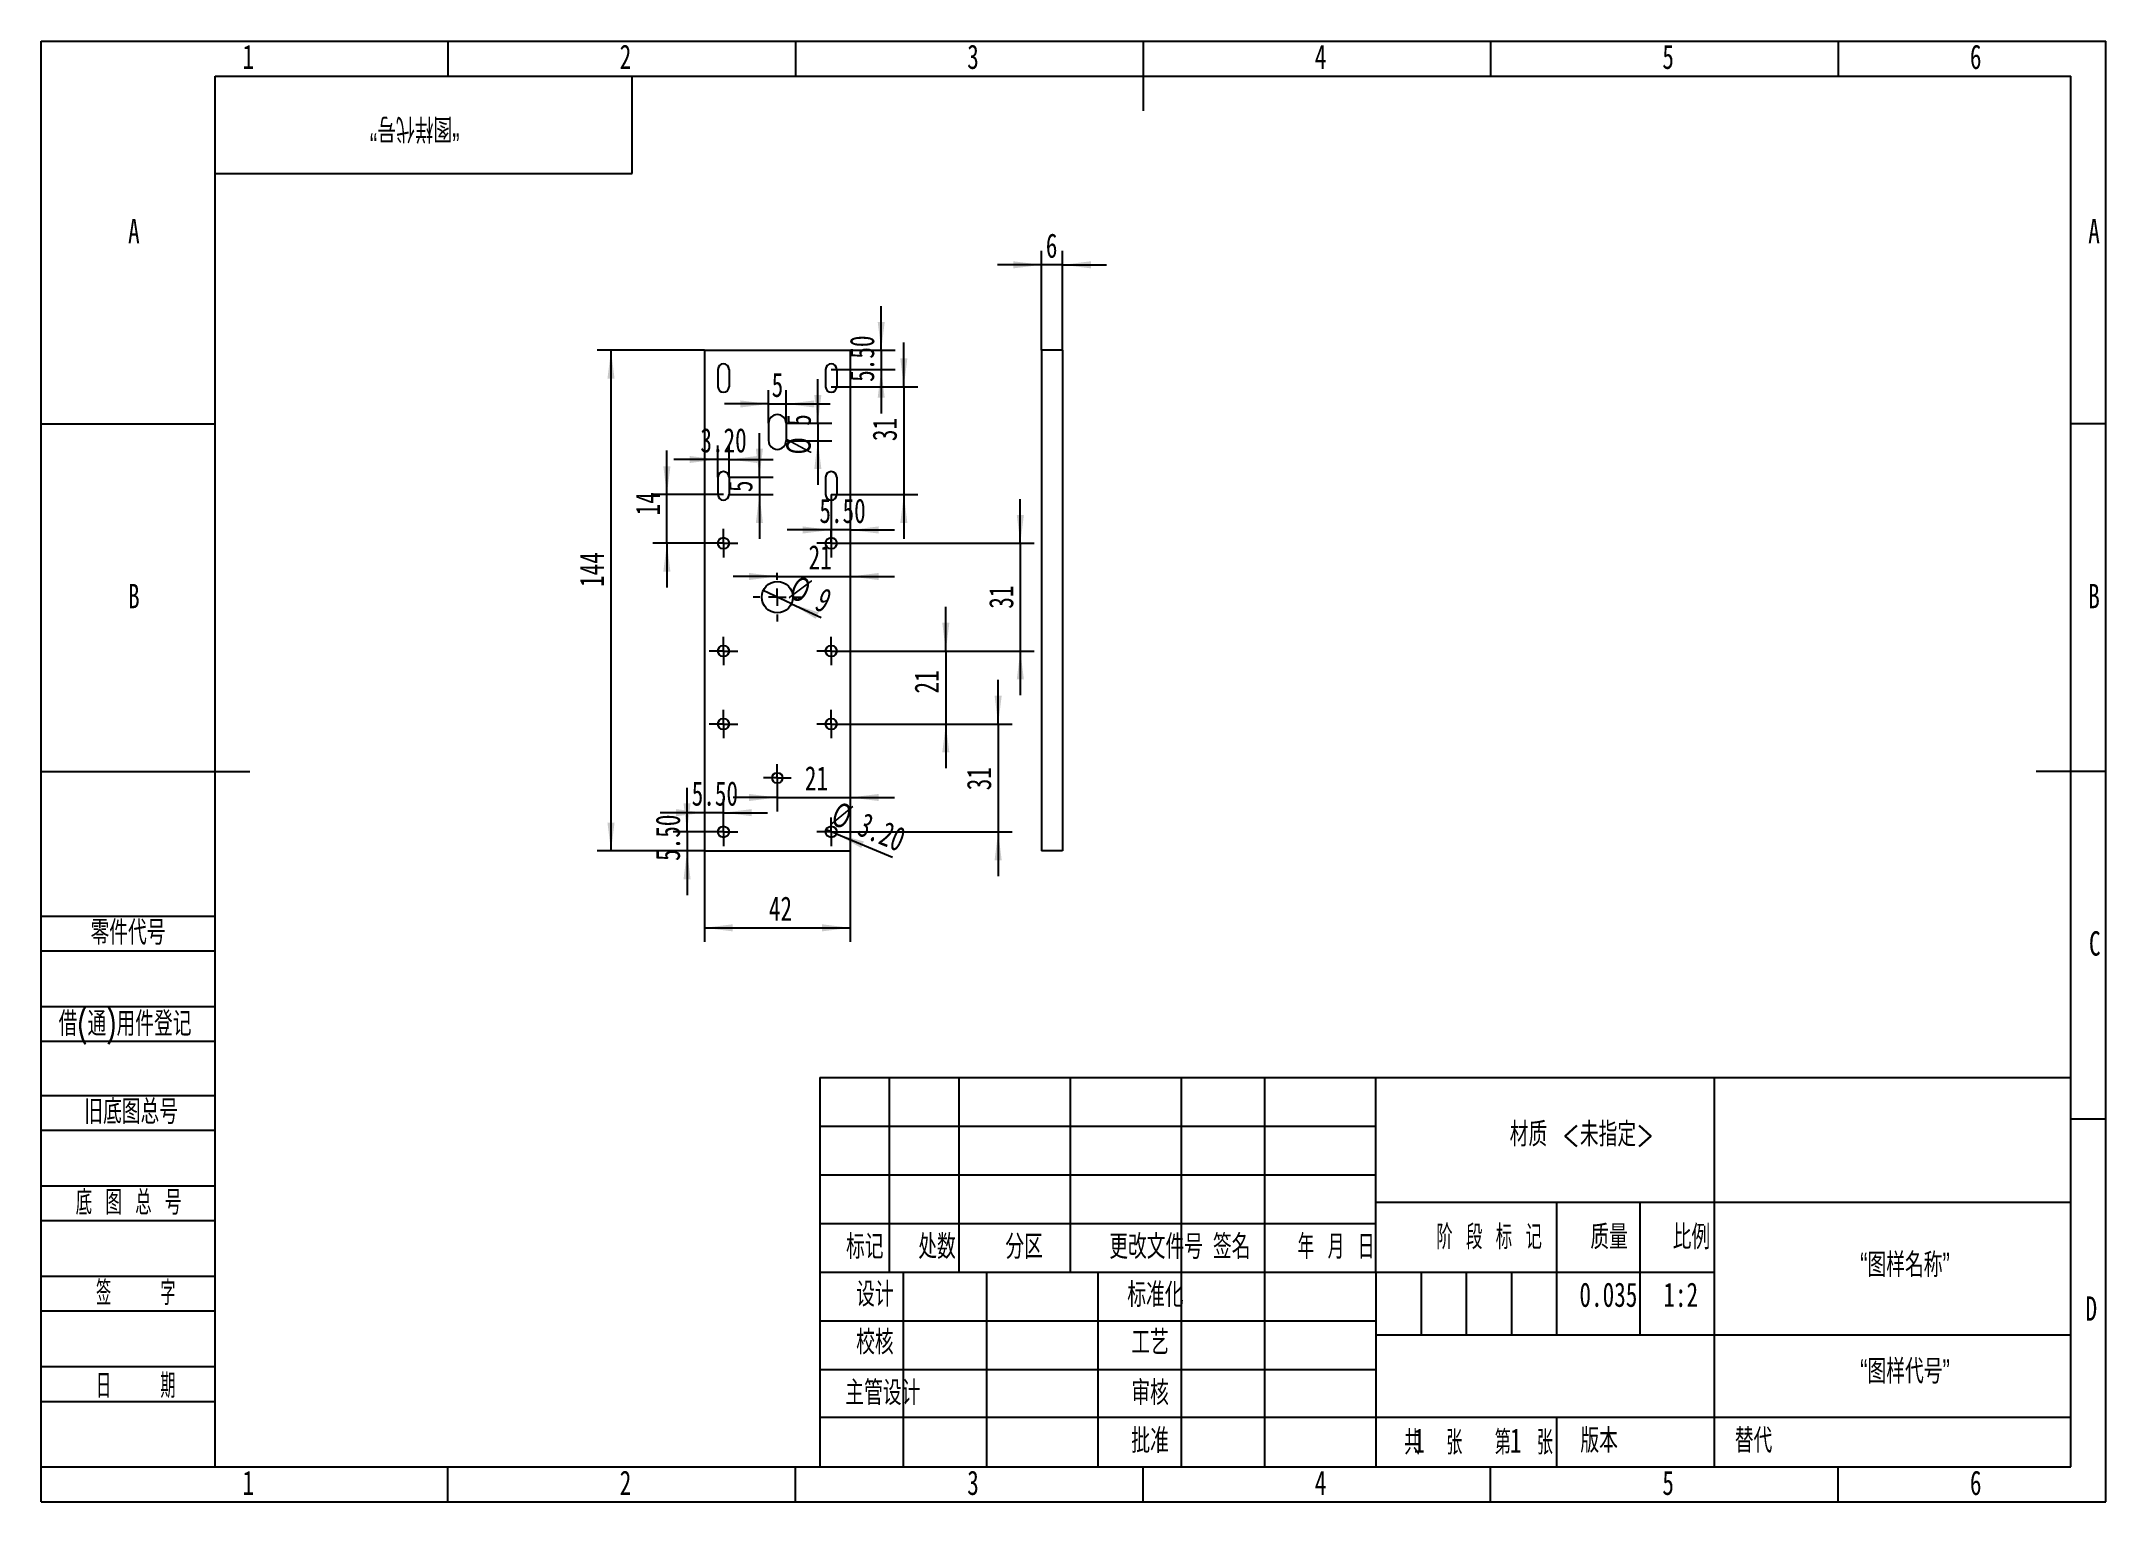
# Model space of a CAD drawing. Header units: millimetres. Extents: x 0 to 297, y 0 to 210.
import ezdxf

# ---------------------------------------------------------------- set-up
doc = ezdxf.new("R2010")
doc.units = ezdxf.units.MM
doc.layers.add('图框', color=7, linetype='Continuous')
doc.layers.add('粗实线层', color=7, linetype='Continuous', lineweight=25)
doc.styles.add('SLDTEXTSTYLE0', font='TXT', dxfattribs={"width": 0.7, "bigfont": 'bigfont'})
doc.styles.add('SLDTEXTSTYLE1', font='TXT', dxfattribs={"width": 0.6, "bigfont": 'bigfont'})
doc.styles.add('SLDTEXTSTYLE2', font='TXT', dxfattribs={"width": 0.614286, "bigfont": 'bigfont'})
doc.styles.add('SLDTEXTSTYLE3', font='TXT', dxfattribs={"width": 0.62, "bigfont": 'bigfont'})
doc.styles.add('SLDTEXTSTYLE4', font='TXT', dxfattribs={"width": 0.566667, "bigfont": 'bigfont'})
doc.styles.add('SLDTEXTSTYLE5', font='TXT', dxfattribs={"width": 0.7})
doc.dimstyles.new('SLDDIMSTYLE0', dxfattribs={"dimtxt": 3.5, "dimasz": 4.08, "dimexe": 0, "dimexo": 0.0625, "dimgap": 0.875, "dimtad": 2, "dimlfac": 2, "dimrnd": 1e-09, "dimzin": 12, "dimdsep": 46, "dimtxsty": 'SLDTEXTSTYLE5', "dimsah": 1, "dimcen": 0.09, "dimadec": 0, "dimazin": 3, "dimtfac": 1, "dimtofl": 0, "dimtmove": 0, "dimatfit": 3, "dimfxl": 0, "dimfrac": 2, "dimtolj": 1, "dimtzin": 12, "dimarcsym": 0})
doc.dimstyles.new('SLDDIMSTYLE1', dxfattribs={"dimtxt": 3.5, "dimasz": 4.08, "dimexe": 0, "dimexo": 0.0625, "dimgap": 0.875, "dimtad": 2, "dimlfac": 2, "dimrnd": 1e-09, "dimzin": 4, "dimdsep": 46, "dimtxsty": 'SLDTEXTSTYLE5', "dimsah": 1, "dimcen": 0.09, "dimadec": 0, "dimazin": 1, "dimtfac": 1, "dimtmove": 0, "dimatfit": 0, "dimfxl": 0, "dimfrac": 2, "dimtolj": 1, "dimtzin": 12, "dimarcsym": 0})
doc.dimstyles.new('SLDDIMSTYLE2', dxfattribs={"dimtxt": 3.5, "dimasz": 4.08, "dimexe": 0, "dimexo": 0.0625, "dimgap": 0.875, "dimtad": 2, "dimlfac": 2, "dimrnd": 1e-09, "dimzin": 12, "dimdsep": 46, "dimtxsty": 'SLDTEXTSTYLE5', "dimsah": 1, "dimcen": 0.09, "dimadec": 0, "dimazin": 3, "dimtfac": 1, "dimtmove": 0, "dimatfit": 0, "dimfxl": 0, "dimfrac": 2, "dimtolj": 1, "dimtzin": 12, "dimarcsym": 0})
doc.dimstyles.new('SLDDIMSTYLE3', dxfattribs={"dimtxt": 3.5, "dimasz": 4.08, "dimexe": 0, "dimexo": 0.0625, "dimgap": 0.875, "dimtad": 2, "dimlfac": 2, "dimrnd": 1e-09, "dimzin": 4, "dimdsep": 46, "dimtxsty": 'SLDTEXTSTYLE5', "dimblk1": 'NONE', "dimsah": 1, "dimcen": 0, "dimadec": 0, "dimazin": 1, "dimtfac": 1, "dimtmove": 0, "dimatfit": 3, "dimldrblk": 'NONE', "dimfxl": 0, "dimfrac": 2, "dimtolj": 1, "dimtzin": 12, "dimarcsym": 0})
doc.dimstyles.new('SLDDIMSTYLE4', dxfattribs={"dimtxt": 3.5, "dimasz": 4.08, "dimexe": 0, "dimexo": 0.0625, "dimgap": 0.875, "dimtad": 2, "dimlfac": 2, "dimrnd": 1e-09, "dimzin": 12, "dimdsep": 46, "dimtxsty": 'SLDTEXTSTYLE5', "dimblk1": 'NONE', "dimsah": 1, "dimcen": 0, "dimadec": 0, "dimazin": 3, "dimtfac": 1, "dimtmove": 0, "dimatfit": 3, "dimldrblk": 'NONE', "dimfxl": 0, "dimfrac": 2, "dimtolj": 1, "dimtzin": 12, "dimarcsym": 0})

# ---------------------------------------------------------------- blocks, each defined once
blk = doc.blocks.new('_D')
at = {"layer": '图框'}
for p, q in [((95.39, 165.57), (79.96, 165.57)), ((81.96, 165.57), (81.96, 93.57)), ((95.39, 93.57), (79.96, 93.57))]:
    blk.add_line(p, q, dxfattribs=at)
for points in [[(81.96, 165.57), (81.45, 161.49), (82.47, 161.49)], [(81.96, 93.57), (82.47, 97.65), (81.45, 97.65)]]:
    blk.add_solid(points, dxfattribs=at)
at = {"layer": '图框', "insert": (77.45, 131.53), "char_height": 3.5, "attachment_point": 1, "rotation": 90, "style": 'SLDTEXTSTYLE5'}
blk.add_mtext('144', dxfattribs=at)
blk = doc.blocks.new('_D_1')
at = {"layer": '图框'}
for p, q in [((92.9, 96.32), (92.9, 102.67)), ((96.09, 96.32), (90.9, 96.32)), ((92.9, 96.32), (92.9, 93.57)), ((95.39, 93.57), (90.9, 93.57)), ((92.9, 93.57), (92.9, 87.22))]:
    blk.add_line(p, q, dxfattribs=at)
for points in [[(92.9, 96.32), (93.41, 100.4), (92.4, 100.4)], [(92.9, 93.57), (92.4, 89.49), (93.41, 89.49)]]:
    blk.add_solid(points, dxfattribs=at)
at = {"layer": '图框', "insert": (88.39, 92.14), "char_height": 3.5, "attachment_point": 1, "rotation": 90, "style": 'SLDTEXTSTYLE5'}
blk.add_mtext('5.50', dxfattribs=at)
blk = doc.blocks.new('_D_2')
at = {"layer": '图框'}
for p, q in [((98.14, 98.37), (98.14, 101.08)), ((95.39, 99.08), (89.04, 99.08)), ((98.14, 99.08), (95.39, 99.08)), ((98.14, 99.08), (104.49, 99.08))]:
    blk.add_line(p, q, dxfattribs=at)
for points in [[(95.39, 99.08), (91.31, 99.59), (91.31, 98.57)], [(98.14, 99.08), (102.22, 98.57), (102.22, 99.59)]]:
    blk.add_solid(points, dxfattribs=at)
at = {"layer": '图框', "insert": (93.57, 103.59), "char_height": 3.5, "attachment_point": 1, "style": 'SLDTEXTSTYLE5'}
blk.add_mtext('5.50', dxfattribs=at)
blk = doc.blocks.new('_D_3')
at = {"layer": '图框'}
for p, q in [((95.39, 93.57), (95.39, 80.52)), ((116.39, 93.57), (116.39, 80.52)), ((95.39, 82.52), (116.39, 82.52))]:
    blk.add_line(p, q, dxfattribs=at)
for points in [[(95.39, 82.52), (99.47, 82.01), (99.47, 83.03)], [(116.39, 82.52), (112.31, 83.03), (112.31, 82.01)]]:
    blk.add_solid(points, dxfattribs=at)
at = {"layer": '图框', "insert": (104.67, 87.03), "char_height": 3.5, "attachment_point": 1, "style": 'SLDTEXTSTYLE5'}
blk.add_mtext('42', dxfattribs=at)
blk = doc.blocks.new('_D_4')
at = {"layer": '图框'}
for p, q in [((105.89, 101.26), (99.54, 101.26)), ((105.89, 102.07), (105.89, 99.26)), ((105.89, 101.26), (116.39, 101.26)), ((116.39, 101.26), (122.74, 101.26))]:
    blk.add_line(p, q, dxfattribs=at)
for points in [[(105.89, 101.26), (101.81, 101.77), (101.81, 100.75)], [(116.39, 101.26), (120.47, 100.75), (120.47, 101.77)]]:
    blk.add_solid(points, dxfattribs=at)
at = {"layer": '图框', "insert": (109.85, 105.77), "char_height": 3.5, "attachment_point": 1, "style": 'SLDTEXTSTYLE5'}
blk.add_mtext('21', dxfattribs=at)
blk = doc.blocks.new('_D_5')
at = {"layer": '图框'}
for q in [(112.9, 96.63), (122.46, 92.69)]:
    blk.add_line((114.38, 96.02), q, dxfattribs=at)
blk.add_solid([(114.38, 96.02), (117.96, 94), (118.35, 94.94)], dxfattribs=at)
at = {"layer": '图框', "char_height": 3.5, "attachment_point": 1, "rotation": 337.6045, "style": 'SLDTEXTSTYLE5'}
for s, insert in [('%%c', (114.7, 100.78)), ('3.20', (118.5, 99.2))]:
    blk.add_mtext(s, dxfattribs=dict(at, insert=insert))
blk = doc.blocks.new('_None')
blk = doc.blocks.new('_D_6')
at = {"layer": '图框'}
for p, q in [((130.13, 122.32), (130.13, 128.67)), ((115.69, 122.32), (132.13, 122.32)), ((130.13, 122.32), (130.13, 111.82)), ((115.69, 111.82), (132.13, 111.82)), ((130.13, 111.82), (130.13, 105.47))]:
    blk.add_line(p, q, dxfattribs=at)
for points in [[(130.13, 122.32), (130.64, 126.4), (129.62, 126.4)], [(130.13, 111.82), (129.62, 107.74), (130.64, 107.74)]]:
    blk.add_solid(points, dxfattribs=at)
at = {"layer": '图框', "insert": (125.62, 116.21), "char_height": 3.5, "attachment_point": 1, "rotation": 90, "style": 'SLDTEXTSTYLE5'}
blk.add_mtext('21', dxfattribs=at)
blk = doc.blocks.new('_D_7')
at = {"layer": '图框'}
for p, q in [((137.66, 111.82), (137.66, 118.17)), ((115.69, 111.82), (139.66, 111.82)), ((137.66, 111.82), (137.66, 96.32)), ((115.69, 96.32), (139.66, 96.32)), ((137.66, 96.32), (137.66, 89.97))]:
    blk.add_line(p, q, dxfattribs=at)
for points in [[(137.66, 111.82), (138.17, 115.9), (137.15, 115.9)], [(137.66, 96.32), (137.15, 92.24), (138.17, 92.24)]]:
    blk.add_solid(points, dxfattribs=at)
at = {"layer": '图框', "insert": (133.15, 102.3), "char_height": 3.5, "attachment_point": 1, "rotation": 90, "style": 'SLDTEXTSTYLE5'}
blk.add_mtext('31', dxfattribs=at)
blk = doc.blocks.new('_D_8')
at = {"layer": '图框'}
for p, q in [((140.85, 137.82), (140.85, 144.17)), ((115.69, 137.82), (142.85, 137.82)), ((140.85, 137.82), (140.85, 122.32)), ((115.69, 122.32), (142.85, 122.32)), ((140.85, 122.32), (140.85, 115.97))]:
    blk.add_line(p, q, dxfattribs=at)
for points in [[(140.85, 137.82), (141.36, 141.9), (140.34, 141.9)], [(140.85, 122.32), (140.34, 118.24), (141.36, 118.24)]]:
    blk.add_solid(points, dxfattribs=at)
at = {"layer": '图框', "insert": (136.34, 128.41), "char_height": 3.5, "attachment_point": 1, "rotation": 90, "style": 'SLDTEXTSTYLE5'}
blk.add_mtext('31', dxfattribs=at)
blk = doc.blocks.new('_D_9')
at = {"layer": '图框'}
for q in [(103.85, 131.02), (112.18, 127.15)]:
    blk.add_line((107.93, 129.13), q, dxfattribs=at)
blk.add_solid([(107.93, 129.13), (111.42, 126.95), (111.85, 127.87)], dxfattribs=at)
at = {"layer": '图框', "char_height": 3.5, "attachment_point": 1, "rotation": 335.0616, "style": 'SLDTEXTSTYLE5'}
for s, insert in [('%%c', (108.82, 133.32)), ('9', (112.55, 131.57))]:
    blk.add_mtext(s, dxfattribs=dict(at, insert=insert))
blk = doc.blocks.new('_D_10')
at = {"layer": '图框'}
for p, q in [((105.89, 133.04), (99.54, 133.04)), ((105.89, 133.04), (116.39, 133.04)), ((116.39, 133.04), (122.74, 133.04))]:
    blk.add_line(p, q, dxfattribs=at)
for points in [[(105.89, 133.04), (101.81, 133.55), (101.81, 132.53)], [(116.39, 133.04), (120.47, 132.53), (120.47, 133.55)]]:
    blk.add_solid(points, dxfattribs=at)
at = {"layer": '图框', "insert": (110.39, 137.55), "char_height": 3.5, "attachment_point": 1, "style": 'SLDTEXTSTYLE5'}
blk.add_mtext('21', dxfattribs=at)
blk = doc.blocks.new('_D_11')
at = {"layer": '图框'}
for p, q in [((90, 144.82), (90, 151.17)), ((98.14, 144.82), (88, 144.82)), ((90, 137.82), (90, 144.82)), ((96.09, 137.82), (88, 137.82)), ((90, 137.82), (90, 131.47))]:
    blk.add_line(p, q, dxfattribs=at)
for points in [[(90, 144.82), (90.51, 148.9), (89.49, 148.9)], [(90, 137.82), (89.49, 133.74), (90.51, 133.74)]]:
    blk.add_solid(points, dxfattribs=at)
at = {"layer": '图框', "insert": (85.49, 141.83), "char_height": 3.5, "attachment_point": 1, "rotation": 90, "style": 'SLDTEXTSTYLE5'}
blk.add_mtext('14', dxfattribs=at)
blk = doc.blocks.new('_D_12')
at = {"layer": '图框'}
for p, q in [((103.31, 147.32), (103.31, 153.67)), ((98.94, 147.32), (105.31, 147.32)), ((103.31, 147.32), (103.31, 144.82)), ((98.94, 144.82), (105.31, 144.82)), ((103.31, 144.82), (103.31, 138.47))]:
    blk.add_line(p, q, dxfattribs=at)
for points in [[(103.31, 147.32), (103.82, 151.4), (102.8, 151.4)], [(103.31, 144.82), (102.8, 140.74), (103.82, 140.74)]]:
    blk.add_solid(points, dxfattribs=at)
at = {"layer": '图框', "insert": (98.8, 145.18), "char_height": 3.5, "attachment_point": 1, "rotation": 90, "style": 'SLDTEXTSTYLE5'}
blk.add_mtext('5', dxfattribs=at)
blk = doc.blocks.new('_D_13')
at = {"layer": '图框'}
for p, q in [((97.34, 147.32), (97.34, 151.87)), ((98.94, 147.32), (98.94, 151.87)), ((97.34, 149.87), (90.99, 149.87)), ((98.94, 149.87), (97.34, 149.87)), ((98.94, 149.87), (105.29, 149.87))]:
    blk.add_line(p, q, dxfattribs=at)
for points in [[(97.34, 149.87), (93.26, 150.37), (93.26, 149.36)], [(98.94, 149.87), (103.02, 149.36), (103.02, 150.37)]]:
    blk.add_solid(points, dxfattribs=at)
at = {"layer": '图框', "insert": (94.82, 154.38), "char_height": 3.5, "attachment_point": 1, "style": 'SLDTEXTSTYLE5'}
blk.add_mtext('3.20', dxfattribs=at)
blk = doc.blocks.new('_D_14')
at = {"layer": '图框'}
for p, q in [((104.64, 157.85), (98.29, 157.85)), ((104.64, 155.07), (104.64, 159.85)), ((104.64, 157.85), (107.14, 157.85)), ((107.14, 155.07), (107.14, 159.85)), ((107.14, 157.85), (113.49, 157.85))]:
    blk.add_line(p, q, dxfattribs=at)
for points in [[(104.64, 157.85), (100.56, 158.36), (100.56, 157.34)], [(107.14, 157.85), (111.22, 157.34), (111.22, 158.36)]]:
    blk.add_solid(points, dxfattribs=at)
at = {"layer": '图框', "insert": (105.07, 162.36), "char_height": 3.5, "attachment_point": 1, "style": 'SLDTEXTSTYLE5'}
blk.add_mtext('5', dxfattribs=at)
blk = doc.blocks.new('_D_15')
at = {"layer": '图框'}
for p, q in [((111.72, 155.07), (111.72, 161.42)), ((107.14, 155.07), (113.72, 155.07)), ((111.72, 155.07), (111.72, 152.57)), ((107.14, 152.57), (113.72, 152.57)), ((111.72, 152.57), (111.72, 146.22))]:
    blk.add_line(p, q, dxfattribs=at)
for points in [[(111.72, 155.07), (112.23, 159.15), (111.21, 159.15)], [(111.72, 152.57), (111.21, 148.49), (112.23, 148.49)]]:
    blk.add_solid(points, dxfattribs=at)
at = {"layer": '图框', "char_height": 3.5, "attachment_point": 1, "rotation": 90, "style": 'SLDTEXTSTYLE5'}
for s, insert in [('5', (107.21, 154.71)), ('%%c', (107.19, 150.59))]:
    blk.add_mtext(s, dxfattribs=dict(at, insert=insert))
blk = doc.blocks.new('_D_16')
at = {"layer": '图框'}
for p, q in [((113.64, 144.82), (113.64, 137.73)), ((113.64, 139.73), (107.29, 139.73)), ((116.39, 139.73), (113.64, 139.73)), ((116.39, 139.73), (122.74, 139.73))]:
    blk.add_line(p, q, dxfattribs=at)
for points in [[(113.64, 139.73), (109.56, 140.24), (109.56, 139.22)], [(116.39, 139.73), (120.47, 139.22), (120.47, 140.24)]]:
    blk.add_solid(points, dxfattribs=at)
at = {"layer": '图框', "insert": (111.94, 144.24), "char_height": 3.5, "attachment_point": 1, "style": 'SLDTEXTSTYLE5'}
blk.add_mtext('5.50', dxfattribs=at)
blk = doc.blocks.new('_D_17')
at = {"layer": '图框'}
for p, q in [((124.09, 160.32), (124.09, 166.67)), ((113.64, 160.32), (126.09, 160.32)), ((124.09, 160.32), (124.09, 144.82)), ((113.64, 144.82), (126.09, 144.82)), ((124.09, 144.82), (124.09, 138.47))]:
    blk.add_line(p, q, dxfattribs=at)
for points in [[(124.09, 160.32), (124.6, 164.4), (123.58, 164.4)], [(124.09, 144.82), (123.58, 140.74), (124.6, 140.74)]]:
    blk.add_solid(points, dxfattribs=at)
at = {"layer": '图框', "insert": (119.58, 152.51), "char_height": 3.5, "attachment_point": 1, "rotation": 90, "style": 'SLDTEXTSTYLE5'}
blk.add_mtext('31', dxfattribs=at)
blk = doc.blocks.new('_D_18')
at = {"layer": '图框'}
for p, q in [((120.84, 165.57), (120.84, 171.92)), ((116.39, 165.57), (122.84, 165.57)), ((120.84, 165.57), (120.84, 162.82)), ((113.64, 162.82), (122.84, 162.82)), ((120.84, 162.82), (120.84, 156.47))]:
    blk.add_line(p, q, dxfattribs=at)
for points in [[(120.84, 165.57), (121.34, 169.65), (120.33, 169.65)], [(120.84, 162.82), (120.33, 158.74), (121.34, 158.74)]]:
    blk.add_solid(points, dxfattribs=at)
at = {"layer": '图框', "insert": (116.32, 161.03), "char_height": 3.5, "attachment_point": 1, "rotation": 90, "style": 'SLDTEXTSTYLE5'}
blk.add_mtext('5.50', dxfattribs=at)
blk = doc.blocks.new('SW_CENTERMARKSYMBOL_0')
at = {"layer": '图框', "color": 0}
for p, q in [((-1.25, 0), (-2.05, 0)), ((0, 0), (-1.25, 0)), ((0, 1.25), (0, 2.05)), ((0, 0), (0, 1.25)), ((0, 0), (0, -1.25)), ((0, 0), (1.25, 0)), ((1.25, 0), (2.05, 0)), ((0, -1.25), (0, -2.05))]:
    blk.add_line(p, q, dxfattribs=at)
blk = doc.blocks.new('SW_CENTERMARKSYMBOL_1')
at = {"layer": '图框', "color": 0}
for p, q in [((-1.25, 0), (-2.05, 0)), ((0, 0), (-1.25, 0)), ((0, 1.25), (0, 2.05)), ((0, 0), (0, 1.25)), ((0, 0), (0, -1.25)), ((0, 0), (1.25, 0)), ((1.25, 0), (2.05, 0)), ((0, -1.25), (0, -2.05))]:
    blk.add_line(p, q, dxfattribs=at)
blk = doc.blocks.new('SW_CENTERMARKSYMBOL_2')
at = {"layer": '图框', "color": 0}
for p, q in [((-1.25, 0), (-2.05, 0)), ((0, 0), (-1.25, 0)), ((0, 1.25), (0, 2.05)), ((0, 0), (0, 1.25)), ((0, 0), (0, -1.25)), ((0, 0), (1.25, 0)), ((1.25, 0), (2.05, 0)), ((0, -1.25), (0, -2.05))]:
    blk.add_line(p, q, dxfattribs=at)
blk = doc.blocks.new('SW_CENTERMARKSYMBOL_3')
at = {"layer": '图框', "color": 0}
for p, q in [((0, 2.5), (0, 3.5)), ((-2.5, 0), (-3.5, 0)), ((0, 0), (-1.25, 0)), ((0, 0), (0, 1.25)), ((0, 0), (0, -1.25)), ((0, 0), (1.25, 0)), ((2.5, 0), (3.5, 0)), ((0, -2.5), (0, -3.5))]:
    blk.add_line(p, q, dxfattribs=at)
blk = doc.blocks.new('SW_CENTERMARKSYMBOL_4')
at = {"layer": '图框', "color": 0}
for p, q in [((-1.25, 0), (-2.05, 0)), ((0, 0), (-1.25, 0)), ((0, 1.25), (0, 2.05)), ((0, 0), (0, 1.25)), ((0, 0), (0, -1.25)), ((0, 0), (1.25, 0)), ((1.25, 0), (2.05, 0)), ((0, -1.25), (0, -2.05))]:
    blk.add_line(p, q, dxfattribs=at)
blk = doc.blocks.new('SW_CENTERMARKSYMBOL_5')
at = {"layer": '图框', "color": 0}
for p, q in [((-1.25, 0), (-2.05, 0)), ((0, 0), (-1.25, 0)), ((0, 1.25), (0, 2.05)), ((0, 0), (0, 1.25)), ((0, 0), (0, -1.25)), ((0, 0), (1.25, 0)), ((1.25, 0), (2.05, 0)), ((0, -1.25), (0, -2.05))]:
    blk.add_line(p, q, dxfattribs=at)
blk = doc.blocks.new('SW_CENTERMARKSYMBOL_6')
at = {"layer": '图框', "color": 0}
for p, q in [((-1.25, 0), (-2.05, 0)), ((0, 0), (-1.25, 0)), ((0, 1.25), (0, 2.05)), ((0, 0), (0, 1.25)), ((0, 0), (0, -1.25)), ((0, 0), (1.25, 0)), ((1.25, 0), (2.05, 0)), ((0, -1.25), (0, -2.05))]:
    blk.add_line(p, q, dxfattribs=at)
blk = doc.blocks.new('SW_CENTERMARKSYMBOL_7')
at = {"layer": '图框', "color": 0}
for p, q in [((-1.25, 0), (-2.05, 0)), ((0, 0), (-1.25, 0)), ((0, 1.25), (0, 2.05)), ((0, 0), (0, 1.25)), ((0, 0), (0, -1.25)), ((0, 0), (1.25, 0)), ((1.25, 0), (2.05, 0)), ((0, -1.25), (0, -2.05))]:
    blk.add_line(p, q, dxfattribs=at)
blk = doc.blocks.new('SW_CENTERMARKSYMBOL_8')
at = {"layer": '图框', "color": 0}
for p, q in [((-1.25, 0), (-2, 0)), ((0, 0), (-1.25, 0)), ((0, 1.25), (0, 2)), ((0, 0), (0, 1.25)), ((0, 0), (0, -1.25)), ((0, 0), (1.25, 0)), ((1.25, 0), (2, 0)), ((0, -1.25), (0, -2))]:
    blk.add_line(p, q, dxfattribs=at)
blk = doc.blocks.new('SW_CENTERMARKSYMBOL_9')
at = {"layer": '图框', "color": 0}
for p, q in [((-1.25, 0), (-2.05, 0)), ((0, 0), (-1.25, 0)), ((0, 1.25), (0, 2.05)), ((0, 0), (0, 1.25)), ((0, 0), (0, -1.25)), ((0, 0), (1.25, 0)), ((1.25, 0), (2.05, 0)), ((0, -1.25), (0, -2.05))]:
    blk.add_line(p, q, dxfattribs=at)
blk = doc.blocks.new('_D_19')
at = {"layer": '图框'}
for p, q in [((143.92, 165.57), (143.92, 179.86)), ((146.92, 165.57), (146.92, 179.86)), ((143.92, 177.86), (137.57, 177.86)), ((146.92, 177.86), (143.92, 177.86)), ((146.92, 177.86), (153.27, 177.86))]:
    blk.add_line(p, q, dxfattribs=at)
for points in [[(143.92, 177.86), (139.84, 178.37), (139.84, 177.35)], [(146.92, 177.86), (151, 177.35), (151, 178.37)]]:
    blk.add_solid(points, dxfattribs=at)
at = {"layer": '图框', "insert": (144.52, 182.37), "char_height": 3.5, "attachment_point": 1, "style": 'SLDTEXTSTYLE5'}
blk.add_mtext('6', dxfattribs=at)

msp = doc.modelspace()

# ---------------------------------------------------------------- linework, layer by layer
at = {"color": 7, "linetype": 'Continuous', "lineweight": 25}
for p, q in [((95.3915, 165.5748), (95.3915, 93.5748)), ((95.3915, 165.5748), (116.3915, 165.5748)), ((116.3915, 165.5748), (116.3915, 93.5748)), ((146.9155, 165.5748), (143.9155, 165.5748)), ((143.9155, 165.5748), (143.9155, 93.5748)), ((146.9155, 165.5748), (146.9155, 93.5748)), ((97.3415, 162.8248), (97.3415, 160.3248)), ((98.9415, 162.8248), (98.9415, 160.3248)), ((112.8415, 162.8248), (112.8415, 160.3248)), ((114.4415, 162.8248), (114.4415, 160.3248)), ((104.6415, 155.0748), (104.6415, 152.5748)), ((107.1415, 155.0748), (107.1415, 152.5748)), ((97.3415, 147.3248), (97.3415, 144.8248)), ((98.9415, 147.3248), (98.9415, 144.8248)), ((112.8415, 147.3248), (112.8415, 144.8248)), ((114.4415, 147.3248), (114.4415, 144.8248)), ((95.3915, 93.5748), (116.3915, 93.5748)), ((146.9155, 93.5748), (143.9155, 93.5748))]:
    msp.add_line(p, q, dxfattribs=at)
for centre, radius in [((98.1415, 137.8248), 0.8), ((113.6415, 137.8248), 0.8), ((105.8915, 130.0748), 2.25), ((98.1415, 122.3248), 0.8), ((113.6415, 122.3248), 0.8), ((98.1415, 111.8248), 0.8), ((113.6415, 111.8248), 0.8), ((105.8915, 104.0748), 0.75), ((98.1415, 96.3248), 0.8), ((113.6415, 96.3248), 0.8)]:
    msp.add_circle(centre, radius, dxfattribs=at)
for centre, radius, start, end in [((98.1415, 162.8248), 0.8, 360, 180), ((113.6415, 162.8248), 0.8, 0, 180), ((98.1415, 160.3248), 0.8, 180, 0), ((113.6415, 160.3248), 0.8, 180, 0), ((105.8915, 155.0748), 1.25, 0, 180), ((105.8915, 152.5748), 1.25, 180, 0), ((98.1415, 147.3248), 0.8, 0, 180), ((113.6415, 147.3248), 0.8, 0, 180), ((98.1415, 144.8248), 0.8, 180, 0), ((113.6415, 144.8248), 0.8, 180, 0)]:
    msp.add_arc(centre, radius, start, end, dxfattribs=at)
at = {"layer": '图框'}
for p, q in [((0, 0), (0, 210)), ((0, 210), (297, 210)), ((58.5, 210), (58.5, 205)), ((108.5, 210), (108.5, 205)), ((208.5, 210), (208.5, 205)), ((258.5, 210), (258.5, 205)), ((297, 0), (297, 210)), ((0, 155), (25, 155)), ((297, 155), (292, 155)), ((0, 84.2206), (25, 84.2206)), ((0, 79.2206), (25, 79.2206)), ((0, 71.2206), (25, 71.2206)), ((0, 66.2206), (25, 66.2206)), ((0, 58.43), (25, 58.43)), ((112, 54), (192, 54)), ((297, 55), (292, 55)), ((0, 53.43), (25, 53.43)), ((0, 45.43), (25, 45.43)), ((112, 47), (192, 47)), ((0, 40.43), (25, 40.43)), ((198.5, 33), (198.5, 24)), ((205, 33), (205, 24)), ((211.5, 33), (211.5, 24)), ((0, 32.43), (25, 32.43)), ((0, 27.43), (25, 27.43)), ((0, 19.43), (25, 19.43)), ((0, 14.43), (25, 14.43)), ((0, 5), (25, 5)), ((58.5, 0), (58.5, 5)), ((108.5, 0), (108.5, 5)), ((208.5, 0), (208.5, 5)), ((258.5, 0), (258.5, 5)), ((0, 0), (297, 0))]:
    msp.add_line(p, q, dxfattribs=at)
at = {"layer": '图框', "lineweight": 25}
for p, q in [((158.5, 210), (158.5, 200)), ((0, 105), (30, 105)), ((297, 105), (287, 105)), ((112, 61), (112, 5)), ((112, 61), (292, 61)), ((122, 61), (122, 33)), ((132, 61), (132, 33)), ((148, 61), (148, 33)), ((164, 61), (164, 5)), ((176, 61), (176, 5)), ((191.9681, 61.0522), (192.0047, 5)), ((240.6919, 61), (240.6919, 5)), ((191.9799, 43.0522), (291.9799, 43.0522)), ((218, 43.0691), (218, 24.0691)), ((230, 43), (230, 24)), ((112, 40), (192, 40)), ((112, 33), (192, 33)), ((124, 33), (124, 5)), ((136, 33), (136, 5)), ((152, 33), (152, 5)), ((192.0152, 33), (240.6919, 33)), ((112, 26), (192, 26)), ((192, 24), (292, 24)), ((112, 19), (192, 19)), ((112, 12.1661), (192, 12.1661)), ((192, 12.1661), (292, 12.1661)), ((218, 12.1661), (218, 5)), ((25, 5), (292, 5)), ((158.5, 0), (158.5, 5))]:
    msp.add_line(p, q, dxfattribs=at)
at = {"layer": '图框', "linetype": 'Continuous', "lineweight": 25}
for p, q in [((25, 5), (25, 205)), ((25, 205), (292, 205)), ((292, 5), (292, 205))]:
    msp.add_line(p, q, dxfattribs=at)
at = {"layer": '粗实线层'}
for p, q in [((85, 191), (85, 205)), ((25, 191), (85, 191))]:
    msp.add_line(p, q, dxfattribs=at)

# ---------------------------------------------------------------- block references
at = {"layer": '图框'}
for name, p in [('SW_CENTERMARKSYMBOL_1', (98.1415, 137.8248)), ('SW_CENTERMARKSYMBOL_2', (113.6415, 137.8248)), ('SW_CENTERMARKSYMBOL_3', (105.8915, 130.0748)), ('SW_CENTERMARKSYMBOL_5', (98.1415, 122.3248)), ('SW_CENTERMARKSYMBOL_0', (113.6415, 122.3248)), ('SW_CENTERMARKSYMBOL_6', (98.1415, 111.8248)), ('SW_CENTERMARKSYMBOL_4', (113.6415, 111.8248)), ('SW_CENTERMARKSYMBOL_8', (105.8915, 104.0748)), ('SW_CENTERMARKSYMBOL_7', (98.1415, 96.3248)), ('SW_CENTERMARKSYMBOL_9', (113.6415, 96.3248))]:
    msp.add_blockref(name, p, dxfattribs=at)

# ---------------------------------------------------------------- texts
at = {"layer": '图框', "char_height": 3.5}
for s, insert, attachment_point, style in [('1', (29.7944, 209.5257), 2, 'SLDTEXTSTYLE5'), ('2', (84.0444, 209.5257), 2, 'SLDTEXTSTYLE5'), ('3', (134.0444, 209.5257), 2, 'SLDTEXTSTYLE5'), ('4', (184.0444, 209.5257), 2, 'SLDTEXTSTYLE5'), ('5', (234.0444, 209.5257), 2, 'SLDTEXTSTYLE5'), ('6', (278.2969, 209.5257), 2, 'SLDTEXTSTYLE5'), ('A', (13.3203, 184.4698), 2, 'SLDTEXTSTYLE5'), ('A', (295.3203, 184.4698), 2, 'SLDTEXTSTYLE5'), ('B', (13.3203, 131.9698), 2, 'SLDTEXTSTYLE5'), ('B', (295.3203, 131.9698), 2, 'SLDTEXTSTYLE5'), ('零件代号', (7.0836, 83.5791), 1, 'SLDTEXTSTYLE0'), ('C', (295.4273, 82.0257), 2, 'SLDTEXTSTYLE5'), ('借(通)用件登记', (2.4961, 70.4725), 1, 'SLDTEXTSTYLE0'), ('旧底图总号', (6.1941, 57.8238), 1, 'SLDTEXTSTYLE0'), ('材质 <未指定>', (221.6092, 54.5771), 2, 'SLDTEXTSTYLE0'), ('底 图 总 号', (4.9472, 44.7655), 1, 'SLDTEXTSTYLE2'), ('标记', (118.4786, 38.4172), 2, 'SLDTEXTSTYLE0'), ('处数', (128.8684, 38.4172), 2, 'SLDTEXTSTYLE0'), ('分区', (141.3899, 38.4172), 2, 'SLDTEXTSTYLE0'), ('更改文件号', (160.3898, 38.4172), 2, 'SLDTEXTSTYLE0'), ('签名', (171.2577, 38.4172), 2, 'SLDTEXTSTYLE0'), ('年 月 日', (186.2608, 38.4172), 2, 'SLDTEXTSTYLE3'), ('阶 段 标 记', (208.2861, 39.8054), 2, 'SLDTEXTSTYLE2'), ('质量', (225.5533, 39.8054), 2, 'SLDTEXTSTYLE0'), ('比例', (237.4005, 39.8054), 2, 'SLDTEXTSTYLE0'), ('“图样名称”', (268.1242, 35.7907), 2, 'SLDTEXTSTYLE0'), ('签    字', (13.591, 31.7635), 2, 'SLDTEXTSTYLE4'), ('设计', (119.9283, 31.5581), 2, 'SLDTEXTSTYLE0'), ('标准化', (160.285, 31.4917), 2, 'SLDTEXTSTYLE0'), ('0.035', (225.4554, 31.5205), 2, 'SLDTEXTSTYLE5'), ('1:2', (235.8582, 31.5205), 2, 'SLDTEXTSTYLE5'), ('D', (294.9297, 29.5257), 2, 'SLDTEXTSTYLE5'), ('校核', (119.9283, 24.679), 2, 'SLDTEXTSTYLE0'), ('工艺', (159.517, 24.6426), 2, 'SLDTEXTSTYLE0'), ('“图样代号”', (268.1266, 20.4896), 2, 'SLDTEXTSTYLE0'), ('日    期', (13.591, 18.4135), 2, 'SLDTEXTSTYLE4'), ('主管设计', (121.0687, 17.3993), 2, 'SLDTEXTSTYLE0'), ('审核', (159.517, 17.3993), 2, 'SLDTEXTSTYLE0'), ('批准', (159.5194, 10.5229), 2, 'SLDTEXTSTYLE0'), ('共  张', (200.2625, 10.2618), 2, 'SLDTEXTSTYLE1'), ('1', (197.3926, 10.5314), 1, 'SLDTEXTSTYLE5'), ('第  张', (213.2899, 10.2618), 2, 'SLDTEXTSTYLE1'), ('1', (211.295, 10.5314), 1, 'SLDTEXTSTYLE5'), ('版本', (224.1202, 10.5314), 2, 'SLDTEXTSTYLE0'), ('替代', (243.6406, 10.5314), 1, 'SLDTEXTSTYLE0'), ('1', (29.7944, 4.4698), 2, 'SLDTEXTSTYLE5'), ('2', (84.0444, 4.4698), 2, 'SLDTEXTSTYLE5'), ('3', (134.0444, 4.4698), 2, 'SLDTEXTSTYLE5'), ('4', (184.0444, 4.4698), 2, 'SLDTEXTSTYLE5'), ('5', (234.0444, 4.4698), 2, 'SLDTEXTSTYLE5'), ('6', (278.2969, 4.4698), 2, 'SLDTEXTSTYLE5')]:
    msp.add_mtext(s, dxfattribs=dict(at, insert=insert, attachment_point=attachment_point, style=style))
at = {"layer": '图框', "insert": (53.7296, 195.6547), "char_height": 3.5, "attachment_point": 2, "rotation": 180, "style": 'SLDTEXTSTYLE0'}
msp.add_mtext('“图样代号”', dxfattribs=at)

# ---------------------------------------------------------------- dimensions: what is measured, and where the dimension line sits
at = {"layer": '图框'}
for base, p1, p2, dimstyle, picture, middle in [((143.9155, 177.8608), (146.9155, 165.5748), (143.9155, 165.5748), 'SLDDIMSTYLE2', '_D_19', (145.2839, 177.8608)), ((116.3915, 133.0417), (105.8915, 133.5748), (116.3915, 165.5748), 'SLDDIMSTYLE2', '_D_10', (111.923, 133.0417)), ((113.6415, 139.7294), (116.3915, 165.5748), (113.6415, 144.8248), 'SLDDIMSTYLE1', '_D_16', (115.0089, 139.7294)), ((107.1415, 157.8484), (104.6415, 155.0748), (107.1415, 155.0748), 'SLDDIMSTYLE2', '_D_14', (105.8383, 157.8484)), ((97.3415, 149.8657), (98.9415, 147.3248), (97.3415, 147.3248), 'SLDDIMSTYLE1', '_D_13', (97.887, 149.8657)), ((116.3915, 101.2602), (105.8915, 102.0748), (116.3915, 93.5748), 'SLDDIMSTYLE2', '_D_4', (111.3871, 101.2602)), ((95.3915, 99.0806), (98.1415, 98.3748), (95.3915, 93.5748), 'SLDDIMSTYLE1', '_D_2', (96.6401, 99.0806)), ((116.3915, 82.5189), (95.3915, 93.5748), (116.3915, 93.5748), 'SLDDIMSTYLE0', '_D_3', (106.2012, 82.5189))]:
    dim = msp.add_linear_dim(base=base, p1=p1, p2=p2, dimstyle=dimstyle, dxfattribs=at)
    dim.commit()
    dim.dimension.update_dxf_attribs({"geometry": picture, "text_midpoint": middle, "dimtype": 160})
for base, p1, p2, dimstyle, picture, middle in [((120.8365, 162.8248), (116.3915, 165.5748), (113.6415, 162.8248), 'SLDDIMSTYLE1', '_D_18', (120.8365, 164.0982)), ((124.0905, 144.8248), (113.6415, 160.3248), (113.6415, 144.8248), 'SLDDIMSTYLE2', '_D_17', (124.0905, 154.048)), ((81.9586, 93.5748), (95.3915, 165.5748), (95.3915, 93.5748), 'SLDDIMSTYLE0', '_D', (81.9586, 133.8378)), ((103.3108, 144.8248), (98.9415, 147.3248), (98.9415, 144.8248), 'SLDDIMSTYLE2', '_D_12', (103.3108, 145.9519)), ((89.9998, 144.8248), (96.0915, 137.8248), (98.1415, 144.8248), 'SLDDIMSTYLE2', '_D_11', (89.9998, 143.3617)), ((140.8525, 122.3248), (115.6915, 137.8248), (115.6915, 122.3248), 'SLDDIMSTYLE2', '_D_8', (140.8525, 129.9421)), ((130.1316, 111.8248), (115.6915, 122.3248), (115.6915, 111.8248), 'SLDDIMSTYLE2', '_D_6', (130.1316, 117.7508)), ((137.6626, 96.3248), (115.6915, 111.8248), (115.6915, 96.3248), 'SLDDIMSTYLE2', '_D_7', (137.6626, 103.8363)), ((92.9041, 93.5748), (96.0915, 96.3248), (95.3915, 93.5748), 'SLDDIMSTYLE1', '_D_1', (92.9041, 95.2121))]:
    dim = msp.add_linear_dim(base=base, p1=p1, p2=p2, angle=90, dimstyle=dimstyle, dxfattribs=at)
    dim.commit()
    dim.dimension.update_dxf_attribs({"geometry": picture, "text_midpoint": middle, "dimtype": 160})
dim = msp.add_linear_dim(base=(111.7182, 152.5748), p1=(107.1415, 155.0748), p2=(107.1415, 152.5748), angle=90, text='%%c<>', dimstyle='SLDDIMSTYLE2', dxfattribs=at)
dim.commit()
dim.dimension.update_dxf_attribs({"geometry": '_D_15', "text_midpoint": (111.7182, 153.4201), "dimtype": 160})
for p1, p2, dimstyle, picture, middle in [((103.8513, 131.0235), (107.9317, 129.1261), 'SLDDIMSTYLE4', '_D_9', (110.1799, 128.0807)), ((112.9018, 96.6296), (114.3811, 96.02), 'SLDDIMSTYLE3', '_D_5', (117.7195, 94.6444))]:
    dim = msp.add_diameter_dim_2p(p1=p1, p2=p2, dimstyle=dimstyle, dxfattribs=at)
    dim.commit()
    dim.dimension.update_dxf_attribs({"geometry": picture, "text_midpoint": middle, "dimtype": 163})

doc.saveas('drawing.dxf')
